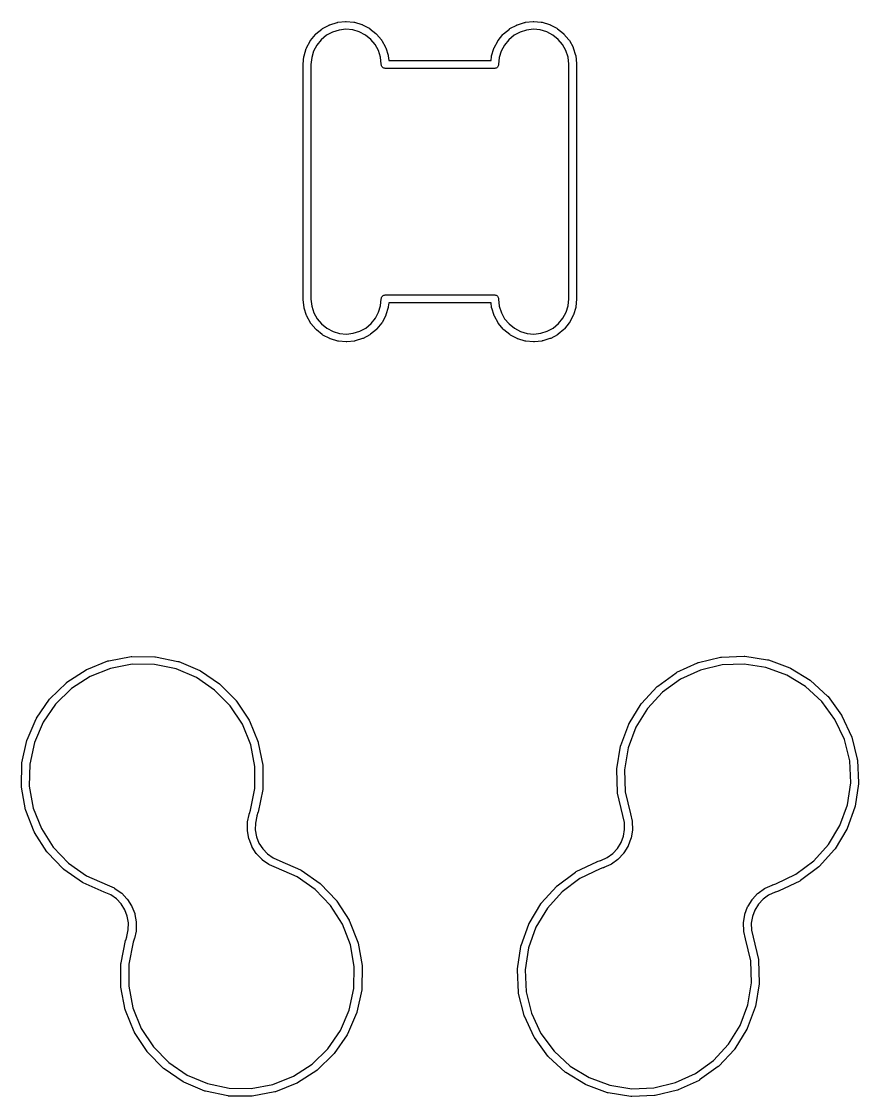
# Model space of a CAD drawing. Extents: x 95 to 260, y -129 to -48.
# Drawn here: x 178 to 188.71, y -85.21 to -71.45 of the extents above; entities that cross this region are included whole.
import ezdxf

# ---------------------------------------------------------------- set-up
doc = ezdxf.new("R2010")
doc.units = 0
doc.layers.add('BLACK', color=7, linetype='CONTINUOUS')

msp = doc.modelspace()

# ---------------------------------------------------------------- linework, layer by layer
at = {"layer": 'BLACK', "linetype": 'CONTINUOUS'}
for p, q in [((181.853, -71.5427), (181.939, -71.4963)), ((181.939, -71.496), (181.943, -71.4943)), ((181.939, -71.4963), (181.939, -71.496)), ((181.939, -71.4963), (181.939, -71.4963)), ((181.939, -71.4963), (181.939, -71.4963)), ((181.943, -71.4943), (181.948, -71.4926)), ((181.948, -71.4926), (182.041, -71.4637)), ((182.041, -71.4637), (182.042, -71.4635)), ((182.041, -71.4637), (182.041, -71.4637)), ((182.042, -71.4635), (182.046, -71.4626)), ((182.046, -71.4626), (182.05, -71.4617)), ((182.05, -71.4617), (182.148, -71.4515)), ((182.148, -71.4515), (182.148, -71.4515)), ((182.148, -71.4515), (182.148, -71.4515)), ((182.148, -71.4515), (182.153, -71.4515)), ((182.153, -71.4515), (182.157, -71.4515)), ((182.157, -71.4515), (182.254, -71.4603)), ((182.254, -71.4603), (182.254, -71.4603)), ((182.254, -71.4603), (182.254, -71.4603)), ((182.254, -71.4603), (182.255, -71.4604)), ((182.255, -71.4604), (182.26, -71.4613)), ((182.26, -71.4613), (182.264, -71.4621)), ((182.264, -71.4621), (182.358, -71.4897)), ((182.358, -71.4897), (182.358, -71.4899)), ((182.358, -71.4899), (182.362, -71.4916)), ((182.362, -71.4916), (182.367, -71.4933)), ((182.367, -71.4933), (182.453, -71.5386)), ((184.253, -71.5427), (184.339, -71.4963)), ((184.339, -71.496), (184.343, -71.4943)), ((184.339, -71.4963), (184.339, -71.496)), ((184.339, -71.4963), (184.339, -71.4963)), ((184.339, -71.4963), (184.339, -71.4963)), ((184.343, -71.4943), (184.348, -71.4926)), ((184.348, -71.4926), (184.441, -71.4637)), ((184.441, -71.4637), (184.442, -71.4635)), ((184.441, -71.4637), (184.441, -71.4637)), ((184.442, -71.4635), (184.446, -71.4626)), ((184.446, -71.4626), (184.45, -71.4617)), ((184.45, -71.4617), (184.548, -71.4515)), ((184.548, -71.4515), (184.548, -71.4515)), ((184.548, -71.4515), (184.548, -71.4515)), ((184.548, -71.4515), (184.553, -71.4515)), ((184.553, -71.4515), (184.557, -71.4515)), ((184.557, -71.4515), (184.654, -71.4603)), ((184.654, -71.4603), (184.654, -71.4603)), ((184.654, -71.4603), (184.654, -71.4603)), ((184.654, -71.4603), (184.655, -71.4604)), ((184.655, -71.4604), (184.66, -71.4613)), ((184.66, -71.4613), (184.664, -71.4621)), ((184.664, -71.4621), (184.758, -71.4897)), ((184.758, -71.4897), (184.758, -71.4899)), ((184.758, -71.4899), (184.762, -71.4916)), ((184.762, -71.4916), (184.767, -71.4933)), ((184.767, -71.4933), (184.853, -71.5386)), ((181.701, -71.693), (181.763, -71.6173)), ((181.763, -71.6168), (181.766, -71.6137)), ((181.763, -71.6173), (181.763, -71.6168)), ((181.766, -71.6137), (181.77, -71.6104)), ((181.77, -71.6104), (181.845, -71.5482)), ((181.905, -71.6284), (181.837, -71.6843)), ((181.845, -71.5478), (181.849, -71.5453)), ((181.845, -71.5482), (181.845, -71.5478)), ((181.845, -71.5482), (181.845, -71.5482)), ((181.845, -71.5482), (181.845, -71.5482)), ((181.849, -71.5453), (181.853, -71.5427)), ((181.982, -71.5866), (181.905, -71.6284)), ((182.066, -71.5607), (181.982, -71.5866)), ((182.153, -71.5515), (182.066, -71.5607)), ((182.241, -71.5595), (182.153, -71.5515)), ((182.325, -71.5842), (182.241, -71.5595)), ((182.403, -71.6249), (182.325, -71.5842)), ((182.471, -71.6799), (182.403, -71.6249)), ((182.453, -71.5386), (182.453, -71.5386)), ((182.453, -71.5386), (182.453, -71.5386)), ((182.453, -71.5386), (182.454, -71.5389)), ((182.454, -71.5389), (182.458, -71.5414)), ((182.458, -71.5414), (182.461, -71.5439)), ((182.461, -71.5439), (182.537, -71.605)), ((182.537, -71.605), (182.538, -71.6055)), ((182.538, -71.6055), (182.541, -71.6087)), ((182.541, -71.6087), (182.544, -71.6119)), ((182.544, -71.6119), (182.607, -71.6866)), ((184.101, -71.693), (184.163, -71.6173)), ((184.163, -71.6168), (184.166, -71.6137)), ((184.163, -71.6173), (184.163, -71.6168)), ((184.166, -71.6137), (184.17, -71.6104)), ((184.17, -71.6104), (184.245, -71.5482)), ((184.305, -71.6284), (184.237, -71.6843)), ((184.245, -71.5478), (184.249, -71.5453)), ((184.245, -71.5482), (184.245, -71.5478)), ((184.245, -71.5482), (184.245, -71.5482)), ((184.245, -71.5482), (184.245, -71.5482)), ((184.249, -71.5453), (184.253, -71.5427)), ((184.382, -71.5866), (184.305, -71.6284)), ((184.466, -71.5607), (184.382, -71.5866)), ((184.553, -71.5515), (184.466, -71.5607)), ((184.641, -71.5595), (184.553, -71.5515)), ((184.725, -71.5842), (184.641, -71.5595)), ((184.803, -71.6249), (184.725, -71.5842)), ((184.871, -71.6799), (184.803, -71.6249)), ((184.853, -71.5386), (184.853, -71.5386)), ((184.853, -71.5386), (184.853, -71.5386)), ((184.853, -71.5386), (184.854, -71.5389)), ((184.854, -71.5389), (184.858, -71.5414)), ((184.858, -71.5414), (184.861, -71.5439)), ((184.861, -71.5439), (184.937, -71.605)), ((184.937, -71.605), (184.938, -71.6055)), ((184.938, -71.6055), (184.941, -71.6087)), ((184.941, -71.6087), (184.944, -71.6119)), ((184.944, -71.6119), (185.007, -71.6866)), ((181.618, -71.8897), (181.646, -71.7963)), ((181.646, -71.7956), (181.648, -71.7915)), ((181.646, -71.7963), (181.646, -71.7956)), ((181.648, -71.7915), (181.65, -71.7872)), ((181.65, -71.7872), (181.696, -71.7011)), ((181.696, -71.7005), (181.698, -71.6968)), ((181.696, -71.7011), (181.696, -71.7005)), ((181.696, -71.7011), (181.696, -71.7011)), ((181.696, -71.7011), (181.696, -71.7011)), ((181.698, -71.6968), (181.701, -71.693)), ((181.782, -71.7524), (181.74, -71.8299)), ((181.837, -71.6843), (181.782, -71.7524)), ((182.527, -71.7471), (182.471, -71.6799)), ((182.57, -71.8241), (182.527, -71.7471)), ((182.607, -71.6866), (182.608, -71.6872)), ((182.608, -71.6872), (182.61, -71.6909)), ((182.61, -71.6909), (182.613, -71.6947)), ((182.613, -71.6947), (182.66, -71.7802)), ((182.66, -71.7802), (182.66, -71.7802)), ((182.66, -71.7802), (182.66, -71.7802)), ((182.66, -71.7802), (182.66, -71.7808)), ((182.66, -71.7808), (182.662, -71.785)), ((182.662, -71.785), (182.663, -71.7892)), ((182.663, -71.7892), (182.693, -71.8822)), ((184.018, -71.8897), (184.046, -71.7963)), ((184.046, -71.7956), (184.048, -71.7915)), ((184.046, -71.7963), (184.046, -71.7956)), ((184.048, -71.7915), (184.05, -71.7872)), ((184.05, -71.7872), (184.096, -71.7011)), ((184.096, -71.7005), (184.098, -71.6968)), ((184.096, -71.7011), (184.096, -71.7005)), ((184.096, -71.7011), (184.096, -71.7011)), ((184.096, -71.7011), (184.096, -71.7011)), ((184.098, -71.6968), (184.101, -71.693)), ((184.182, -71.7524), (184.14, -71.8299)), ((184.237, -71.6843), (184.182, -71.7524)), ((184.927, -71.7471), (184.871, -71.6799)), ((184.97, -71.8241), (184.927, -71.7471)), ((185.007, -71.6866), (185.008, -71.6872)), ((185.008, -71.6872), (185.01, -71.6909)), ((185.01, -71.6909), (185.013, -71.6947)), ((185.013, -71.6947), (185.06, -71.7802)), ((185.06, -71.7802), (185.06, -71.7802)), ((185.06, -71.7802), (185.06, -71.7802)), ((185.06, -71.7802), (185.06, -71.7808)), ((185.06, -71.7808), (185.062, -71.785)), ((185.062, -71.785), (185.063, -71.7892)), ((185.063, -71.7892), (185.093, -71.8822)), ((181.606, -71.9964), (181.616, -71.8993)), ((181.616, -71.8986), (181.617, -71.8942)), ((181.616, -71.8992), (181.616, -71.8986)), ((181.616, -71.8993), (181.616, -71.8992)), ((181.616, -71.8993), (181.616, -71.8993)), ((181.617, -71.8942), (181.618, -71.8897)), ((181.715, -71.9139), (181.706, -72.0037)), ((181.74, -71.8299), (181.715, -71.9139)), ((182.596, -71.9077), (182.57, -71.8241)), ((182.606, -71.9972), (182.596, -71.9077)), ((182.693, -71.8822), (182.693, -71.8828)), ((182.693, -71.8828), (182.694, -71.8873)), ((182.694, -71.8873), (182.695, -71.8917)), ((182.695, -71.8917), (182.702, -71.9513)), ((184.011, -71.9513), (184.016, -71.8993)), ((184.016, -71.8986), (184.017, -71.8942)), ((184.016, -71.8992), (184.016, -71.8986)), ((184.016, -71.8993), (184.016, -71.8992)), ((184.016, -71.8993), (184.016, -71.8993)), ((184.017, -71.8942), (184.018, -71.8897)), ((184.115, -71.9139), (184.106, -72.0012)), ((184.14, -71.8299), (184.115, -71.9139)), ((184.996, -71.9077), (184.97, -71.8241)), ((185.006, -71.9972), (184.996, -71.9077)), ((185.093, -71.8822), (185.093, -71.8828)), ((185.093, -71.8828), (185.094, -71.8873)), ((185.094, -71.8873), (185.095, -71.8917)), ((185.095, -71.8917), (185.106, -71.9887)), ((181.606, -71.9988), (181.606, -71.9964)), ((181.606, -75.0037), (181.606, -71.9988)), ((181.706, -72.0037), (181.706, -75.001)), ((182.606, -71.999), (182.606, -71.9972)), ((182.606, -72.0012), (182.606, -71.999)), ((182.607, -72.0111), (182.606, -72.0012)), ((182.61, -72.0205), (182.607, -72.0111)), ((182.614, -72.0292), (182.61, -72.0205)), ((182.621, -72.0368), (182.614, -72.0292)), ((182.628, -72.043), (182.621, -72.0368)), ((182.637, -72.0477), (182.628, -72.043)), ((182.646, -72.0505), (182.637, -72.0477)), ((182.654, -72.0512), (182.646, -72.0505)), ((184.059, -72.0512), (182.654, -72.0512)), ((182.702, -71.9513), (184.011, -71.9513)), ((184.066, -72.0505), (184.059, -72.0512)), ((184.075, -72.0477), (184.066, -72.0505)), ((184.084, -72.043), (184.075, -72.0477)), ((184.092, -72.0368), (184.084, -72.043)), ((184.098, -72.0292), (184.092, -72.0368)), ((184.103, -72.0205), (184.098, -72.0292)), ((184.106, -72.0111), (184.103, -72.0205)), ((184.106, -72.0012), (184.106, -72.0012)), ((184.106, -72.0012), (184.106, -72.0111)), ((185.006, -72.0016), (185.006, -71.9972)), ((185.006, -74.9988), (185.006, -72.0016)), ((185.106, -71.9887), (185.106, -71.9894)), ((185.106, -71.9894), (185.106, -71.9917)), ((185.106, -71.9917), (185.106, -71.9939)), ((185.106, -71.9939), (185.106, -71.9986)), ((185.106, -71.9986), (185.106, -71.9988)), ((185.106, -71.9988), (185.106, -75.0037)), ((182.61, -74.982), (182.614, -74.9733)), ((182.614, -74.9733), (182.621, -74.9657)), ((182.621, -74.9657), (182.628, -74.9595)), ((182.628, -74.9595), (182.637, -74.9548)), ((182.637, -74.9548), (182.646, -74.952)), ((182.646, -74.952), (182.654, -74.9513)), ((182.654, -74.9513), (184.059, -74.9513)), ((184.059, -74.9513), (184.066, -74.952)), ((184.066, -74.952), (184.075, -74.9548)), ((184.075, -74.9548), (184.084, -74.9595)), ((184.084, -74.9595), (184.092, -74.9657)), ((184.092, -74.9657), (184.098, -74.9733)), ((184.098, -74.9733), (184.103, -74.982)), ((181.606, -75.0039), (181.606, -75.0037)), ((181.606, -75.0086), (181.606, -75.0039)), ((181.607, -75.0108), (181.606, -75.0086)), ((181.607, -75.0131), (181.607, -75.0108)), ((181.607, -75.0138), (181.607, -75.0131)), ((181.617, -75.1108), (181.607, -75.0138)), ((181.618, -75.1152), (181.617, -75.1108)), ((181.706, -75.001), (181.706, -75.0053)), ((181.706, -75.0053), (181.716, -75.0948)), ((181.716, -75.0948), (181.743, -75.1784)), ((182.572, -75.1726), (182.597, -75.0886)), ((182.597, -75.0886), (182.606, -75.0013)), ((182.606, -75.0012), (182.607, -74.9914)), ((182.606, -75.0013), (182.606, -75.0012)), ((182.607, -74.9914), (182.61, -74.982)), ((182.695, -75.1128), (182.666, -75.2062)), ((182.696, -75.1039), (182.695, -75.1083)), ((182.695, -75.1083), (182.695, -75.1128)), ((182.702, -75.0512), (182.696, -75.1032)), ((182.696, -75.1032), (182.696, -75.1032)), ((182.696, -75.1032), (182.696, -75.1033)), ((182.696, -75.1033), (182.696, -75.1039)), ((184.011, -75.0512), (182.702, -75.0512)), ((184.017, -75.1108), (184.011, -75.0512)), ((184.018, -75.1152), (184.017, -75.1108)), ((184.103, -74.982), (184.106, -74.9914)), ((184.106, -74.9914), (184.106, -75.0012)), ((184.106, -75.0012), (184.106, -75.0035)), ((184.106, -75.0035), (184.106, -75.0053)), ((184.106, -75.0053), (184.116, -75.0948)), ((184.116, -75.0948), (184.143, -75.1784)), ((184.972, -75.1726), (184.997, -75.0886)), ((184.997, -75.0886), (185.006, -74.9988)), ((185.095, -75.1128), (185.066, -75.2062)), ((185.096, -75.1039), (185.095, -75.1083)), ((185.095, -75.1083), (185.095, -75.1128)), ((185.106, -75.0061), (185.096, -75.1032)), ((185.096, -75.1032), (185.096, -75.1032)), ((185.096, -75.1032), (185.096, -75.1033)), ((185.096, -75.1033), (185.096, -75.1039)), ((185.106, -75.0037), (185.106, -75.0061)), ((185.106, -75.0061), (185.106, -75.0061)), ((181.619, -75.1197), (181.618, -75.1152)), ((181.62, -75.1203), (181.619, -75.1197)), ((181.649, -75.2133), (181.62, -75.1203)), ((181.651, -75.2175), (181.649, -75.2133)), ((181.653, -75.2217), (181.651, -75.2175)), ((181.653, -75.2223), (181.653, -75.2217)), ((181.7, -75.3078), (181.653, -75.2223)), ((181.743, -75.1784), (181.785, -75.2553)), ((182.475, -75.3182), (182.531, -75.2501)), ((182.531, -75.2501), (182.572, -75.1726)), ((182.663, -75.2153), (182.617, -75.3014)), ((182.664, -75.2111), (182.663, -75.2153)), ((182.666, -75.2069), (182.664, -75.2111)), ((182.666, -75.2062), (182.666, -75.2069)), ((184.019, -75.1197), (184.018, -75.1152)), ((184.02, -75.1203), (184.019, -75.1197)), ((184.049, -75.2133), (184.02, -75.1203)), ((184.051, -75.2175), (184.049, -75.2133)), ((184.053, -75.2217), (184.051, -75.2175)), ((184.053, -75.2223), (184.053, -75.2217)), ((184.1, -75.3078), (184.053, -75.2223)), ((184.143, -75.1784), (184.185, -75.2553)), ((184.875, -75.3182), (184.931, -75.2501)), ((184.931, -75.2501), (184.972, -75.1726)), ((185.063, -75.2153), (185.017, -75.3014)), ((185.064, -75.2111), (185.063, -75.2153)), ((185.066, -75.2069), (185.064, -75.2111)), ((185.066, -75.2062), (185.066, -75.2069)), ((181.702, -75.3116), (181.7, -75.3078)), ((181.705, -75.3153), (181.702, -75.3116)), ((181.705, -75.3159), (181.705, -75.3153)), ((181.768, -75.3906), (181.705, -75.3159)), ((181.785, -75.2553), (181.842, -75.3226)), ((181.842, -75.3226), (181.91, -75.3776)), ((181.91, -75.3776), (181.988, -75.4183)), ((182.331, -75.4159), (182.408, -75.3741)), ((182.408, -75.3741), (182.475, -75.3182)), ((182.546, -75.3888), (182.543, -75.3921)), ((182.549, -75.3857), (182.546, -75.3888)), ((182.55, -75.3852), (182.549, -75.3857)), ((182.611, -75.3095), (182.55, -75.3852)), ((182.55, -75.3852), (182.55, -75.3852)), ((182.55, -75.3852), (182.55, -75.3852)), ((182.614, -75.3057), (182.611, -75.3095)), ((182.617, -75.302), (182.614, -75.3057)), ((182.617, -75.3014), (182.617, -75.302)), ((184.102, -75.3116), (184.1, -75.3078)), ((184.105, -75.3153), (184.102, -75.3116)), ((184.105, -75.3159), (184.105, -75.3153)), ((184.168, -75.3906), (184.105, -75.3159)), ((184.185, -75.2553), (184.242, -75.3226)), ((184.242, -75.3226), (184.31, -75.3776)), ((184.31, -75.3776), (184.388, -75.4183)), ((184.731, -75.4159), (184.808, -75.3741)), ((184.808, -75.3741), (184.875, -75.3182)), ((184.946, -75.3888), (184.943, -75.3921)), ((184.949, -75.3857), (184.946, -75.3888)), ((184.95, -75.3852), (184.949, -75.3857)), ((185.011, -75.3095), (184.95, -75.3852)), ((184.95, -75.3852), (184.95, -75.3852)), ((184.95, -75.3852), (184.95, -75.3852)), ((185.014, -75.3057), (185.011, -75.3095)), ((185.017, -75.302), (185.014, -75.3057)), ((185.017, -75.3014), (185.017, -75.302)), ((181.771, -75.3938), (181.768, -75.3906)), ((181.775, -75.397), (181.771, -75.3938)), ((181.775, -75.3975), (181.775, -75.397)), ((181.851, -75.4586), (181.775, -75.3975)), ((181.855, -75.4611), (181.851, -75.4586)), ((181.859, -75.4636), (181.855, -75.4611)), ((181.859, -75.4639), (181.859, -75.4636)), ((181.946, -75.5092), (181.859, -75.4639)), ((181.859, -75.4639), (181.859, -75.4639)), ((181.859, -75.4639), (181.859, -75.4639)), ((181.95, -75.5108), (181.946, -75.5092)), ((181.954, -75.5126), (181.95, -75.5108)), ((181.955, -75.5128), (181.954, -75.5126)), ((182.048, -75.5404), (181.955, -75.5128)), ((181.988, -75.4183), (182.072, -75.443)), ((182.072, -75.443), (182.159, -75.451)), ((182.159, -75.451), (182.247, -75.4418)), ((182.247, -75.4418), (182.331, -75.4159)), ((182.365, -75.5099), (182.272, -75.5388)), ((182.369, -75.5082), (182.365, -75.5099)), ((182.373, -75.5065), (182.369, -75.5082)), ((182.374, -75.5062), (182.373, -75.5065)), ((182.46, -75.4598), (182.374, -75.5062)), ((182.374, -75.5062), (182.374, -75.5062)), ((182.374, -75.5062), (182.374, -75.5062)), ((182.463, -75.4572), (182.46, -75.4598)), ((182.467, -75.4547), (182.463, -75.4572)), ((182.468, -75.4543), (182.467, -75.4547)), ((182.543, -75.3921), (182.468, -75.4543)), ((184.171, -75.3938), (184.168, -75.3906)), ((184.175, -75.397), (184.171, -75.3938)), ((184.175, -75.3975), (184.175, -75.397)), ((184.251, -75.4586), (184.175, -75.3975)), ((184.255, -75.4611), (184.251, -75.4586)), ((184.259, -75.4636), (184.255, -75.4611)), ((184.259, -75.4639), (184.259, -75.4636)), ((184.346, -75.5092), (184.259, -75.4639)), ((184.259, -75.4639), (184.259, -75.4639)), ((184.259, -75.4639), (184.259, -75.4639)), ((184.35, -75.5108), (184.346, -75.5092)), ((184.354, -75.5126), (184.35, -75.5108)), ((184.355, -75.5128), (184.354, -75.5126)), ((184.448, -75.5404), (184.355, -75.5128)), ((184.388, -75.4183), (184.472, -75.443)), ((184.472, -75.443), (184.559, -75.451)), ((184.559, -75.451), (184.647, -75.4418)), ((184.647, -75.4418), (184.731, -75.4159)), ((184.765, -75.5099), (184.672, -75.5388)), ((184.769, -75.5082), (184.765, -75.5099)), ((184.773, -75.5065), (184.769, -75.5082)), ((184.774, -75.5062), (184.773, -75.5065)), ((184.86, -75.4598), (184.774, -75.5062)), ((184.774, -75.5062), (184.774, -75.5062)), ((184.774, -75.5062), (184.774, -75.5062)), ((184.863, -75.4572), (184.86, -75.4598)), ((184.867, -75.4547), (184.863, -75.4572)), ((184.868, -75.4543), (184.867, -75.4547)), ((184.943, -75.3921), (184.868, -75.4543)), ((182.053, -75.5412), (182.048, -75.5404)), ((182.057, -75.5421), (182.053, -75.5412)), ((182.058, -75.5422), (182.057, -75.5421)), ((182.155, -75.551), (182.058, -75.5422)), ((182.058, -75.5422), (182.058, -75.5422)), ((182.16, -75.551), (182.155, -75.551)), ((182.164, -75.551), (182.16, -75.551)), ((182.165, -75.551), (182.164, -75.551)), ((182.262, -75.5408), (182.165, -75.551)), ((182.165, -75.551), (182.165, -75.551)), ((182.266, -75.5399), (182.262, -75.5408)), ((182.271, -75.539), (182.266, -75.5399)), ((182.272, -75.5388), (182.271, -75.539)), ((182.272, -75.5388), (182.272, -75.5388)), ((184.453, -75.5412), (184.448, -75.5404)), ((184.457, -75.5421), (184.453, -75.5412)), ((184.458, -75.5422), (184.457, -75.5421)), ((184.555, -75.551), (184.458, -75.5422)), ((184.458, -75.5422), (184.458, -75.5422)), ((184.56, -75.551), (184.555, -75.551)), ((184.564, -75.551), (184.56, -75.551)), ((184.565, -75.551), (184.564, -75.551)), ((184.662, -75.5408), (184.565, -75.551)), ((184.565, -75.551), (184.565, -75.551)), ((184.666, -75.5399), (184.662, -75.5408)), ((184.671, -75.539), (184.666, -75.5399)), ((184.672, -75.5388), (184.671, -75.539)), ((184.672, -75.5388), (184.672, -75.5388)), ((178.837, -79.7436), (179.108, -79.6348)), ((179.108, -79.6348), (179.109, -79.6345)), ((179.108, -79.6348), (179.108, -79.6348)), ((179.108, -79.6348), (179.108, -79.6348)), ((179.109, -79.6345), (179.113, -79.6333)), ((179.113, -79.6333), (179.118, -79.632)), ((179.118, -79.632), (179.405, -79.578)), ((179.405, -79.578), (179.406, -79.5779)), ((179.406, -79.5779), (179.411, -79.5776)), ((179.411, -79.5776), (179.415, -79.5772)), ((179.415, -79.5772), (179.708, -79.58)), ((179.708, -79.58), (179.709, -79.5801)), ((179.709, -79.5801), (179.713, -79.5806)), ((179.713, -79.5806), (179.718, -79.5811)), ((179.718, -79.5811), (180.004, -79.6408)), ((180.004, -79.6408), (180.005, -79.6409)), ((180.005, -79.6409), (180.009, -79.6423)), ((180.009, -79.6423), (180.013, -79.6437)), ((180.013, -79.6437), (180.283, -79.7579)), ((186.665, -79.655), (186.949, -79.5869)), ((186.949, -79.5869), (186.95, -79.5867)), ((186.95, -79.5867), (186.954, -79.5861)), ((186.954, -79.5861), (186.959, -79.5855)), ((186.959, -79.5855), (187.252, -79.5739)), ((187.252, -79.5739), (187.257, -79.5743)), ((187.252, -79.5739), (187.252, -79.5739)), ((187.252, -79.5739), (187.252, -79.5739)), ((187.257, -79.5743), (187.261, -79.5745)), ((187.261, -79.5745), (187.55, -79.62)), ((187.55, -79.62), (187.55, -79.62)), ((187.55, -79.62), (187.55, -79.62)), ((187.55, -79.62), (187.551, -79.6201)), ((187.551, -79.6201), (187.556, -79.6213)), ((187.556, -79.6213), (187.56, -79.6224)), ((187.56, -79.6224), (187.835, -79.7232)), ((178.583, -79.9077), (178.828, -79.7481)), ((178.828, -79.7481), (178.829, -79.7478)), ((178.828, -79.7481), (178.828, -79.7481)), ((178.828, -79.7481), (178.828, -79.7481)), ((178.829, -79.7478), (178.833, -79.7457)), ((178.833, -79.7457), (178.837, -79.7436)), ((179.141, -79.7294), (178.878, -79.8346)), ((179.419, -79.6772), (179.141, -79.7294)), ((179.702, -79.68), (179.419, -79.6772)), ((179.979, -79.7377), (179.702, -79.68)), ((180.239, -79.8481), (179.979, -79.7377)), ((180.283, -79.7579), (180.284, -79.7582)), ((180.284, -79.7582), (180.288, -79.7604)), ((180.288, -79.7604), (180.291, -79.7626)), ((180.291, -79.7626), (180.534, -79.9269)), ((186.144, -79.9568), (186.381, -79.7853)), ((186.381, -79.7853), (186.382, -79.7849)), ((186.382, -79.7849), (186.386, -79.7826)), ((186.386, -79.7826), (186.389, -79.7804)), ((186.389, -79.7804), (186.655, -79.6582)), ((186.693, -79.7511), (186.436, -79.8692)), ((186.655, -79.6582), (186.656, -79.6579)), ((186.655, -79.6582), (186.655, -79.6582)), ((186.655, -79.6582), (186.655, -79.6582)), ((186.656, -79.6579), (186.66, -79.6565)), ((186.66, -79.6565), (186.665, -79.655)), ((186.968, -79.6852), (186.693, -79.7511)), ((187.251, -79.6741), (186.968, -79.6852)), ((187.53, -79.718), (187.251, -79.6741)), ((187.796, -79.8154), (187.53, -79.718)), ((187.835, -79.7232), (187.835, -79.7234)), ((187.835, -79.7234), (187.839, -79.7255)), ((187.839, -79.7255), (187.844, -79.7274)), ((187.844, -79.7274), (188.094, -79.8797)), ((178.365, -80.118), (178.575, -79.9138)), ((178.575, -79.9133), (178.579, -79.9106)), ((178.575, -79.9138), (178.575, -79.9133)), ((178.579, -79.9106), (178.583, -79.9077)), ((178.878, -79.8346), (178.641, -79.9889)), ((180.473, -80.0069), (180.239, -79.8481)), ((180.534, -79.9269), (180.534, -79.9269)), ((180.534, -79.9269), (180.534, -79.927)), ((180.534, -79.927), (180.534, -79.9273)), ((180.534, -79.9273), (180.538, -79.9302)), ((186.436, -79.8692), (186.206, -80.0349)), ((188.037, -79.9625), (187.796, -79.8154)), ((188.094, -79.8797), (188.094, -79.88)), ((188.094, -79.88), (188.098, -79.8828)), ((188.098, -79.8828), (188.101, -79.8855)), ((188.101, -79.8855), (188.317, -80.0834)), ((178.641, -79.9889), (178.438, -80.1863)), ((180.672, -80.2083), (180.473, -80.0069)), ((180.538, -79.9302), (180.541, -79.9332)), ((180.541, -79.9332), (180.747, -80.1415)), ((185.937, -80.1775), (186.136, -79.9632)), ((186.206, -80.0349), (186.014, -80.2421)), ((186.136, -79.9632), (186.137, -79.9627)), ((186.137, -79.9627), (186.14, -79.9598)), ((186.14, -79.9598), (186.144, -79.9568)), ((188.246, -80.1538), (188.037, -79.9625)), ((178.193, -80.3665), (178.359, -80.1255)), ((178.438, -80.1863), (178.278, -80.4192)), ((178.359, -80.1249), (178.362, -80.1215)), ((178.359, -80.1255), (178.359, -80.1249)), ((178.359, -80.1255), (178.359, -80.1255)), ((178.359, -80.1255), (178.359, -80.1255)), ((178.362, -80.1215), (178.365, -80.118)), ((180.747, -80.1415), (180.747, -80.142)), ((180.747, -80.142), (180.75, -80.1456)), ((180.75, -80.1456), (180.753, -80.1491)), ((180.753, -80.1491), (180.914, -80.3934)), ((185.777, -80.4343), (185.931, -80.1853)), ((185.931, -80.1853), (185.932, -80.1847)), ((185.931, -80.1853), (185.931, -80.1853)), ((185.931, -80.1853), (185.931, -80.1853)), ((185.932, -80.1847), (185.934, -80.1812)), ((185.934, -80.1812), (185.937, -80.1775)), ((188.413, -80.3819), (188.246, -80.1538)), ((188.317, -80.0834), (188.318, -80.0839)), ((188.318, -80.0839), (188.321, -80.0873)), ((188.321, -80.0873), (188.324, -80.0907)), ((188.324, -80.0907), (188.497, -80.3267)), ((180.828, -80.4444), (180.672, -80.2083)), ((186.014, -80.2421), (185.865, -80.4827)), ((188.497, -80.3267), (188.497, -80.3273)), ((188.497, -80.3273), (188.499, -80.3312)), ((188.499, -80.3312), (188.502, -80.3351)), ((188.502, -80.3351), (188.626, -80.6003)), ((178.072, -80.6438), (178.188, -80.3751)), ((178.278, -80.4192), (178.166, -80.679)), ((178.188, -80.3744), (178.191, -80.3705)), ((178.188, -80.3751), (178.188, -80.3744)), ((178.191, -80.3705), (178.193, -80.3665)), ((180.935, -80.7062), (180.828, -80.4444)), ((180.914, -80.3934), (180.915, -80.3939)), ((180.915, -80.3939), (180.917, -80.398)), ((180.917, -80.398), (180.919, -80.402)), ((180.919, -80.402), (181.03, -80.6729)), ((185.67, -80.7171), (185.773, -80.443)), ((185.773, -80.4424), (185.775, -80.4383)), ((185.773, -80.443), (185.773, -80.4424)), ((185.775, -80.4383), (185.777, -80.4343)), ((188.533, -80.6382), (188.413, -80.3819)), ((185.865, -80.4827), (185.766, -80.7476)), ((188.626, -80.6003), (188.626, -80.6009)), ((188.626, -80.6009), (188.627, -80.6052)), ((188.627, -80.6052), (188.629, -80.6095)), ((188.629, -80.6095), (188.699, -80.8937)), ((178.007, -80.9392), (178.069, -80.6531)), ((178.069, -80.6524), (178.071, -80.6482)), ((178.069, -80.6531), (178.069, -80.6524)), ((178.069, -80.6531), (178.069, -80.6531)), ((178.069, -80.6531), (178.069, -80.6531)), ((178.071, -80.6482), (178.072, -80.6438)), ((178.166, -80.679), (178.106, -80.9555)), ((180.989, -80.9839), (180.935, -80.7062)), ((181.03, -80.6729), (181.03, -80.6736)), ((181.03, -80.6736), (181.031, -80.6779)), ((181.031, -80.6779), (181.032, -80.6823)), ((181.032, -80.6823), (181.088, -80.9696)), ((185.62, -81.0154), (185.668, -80.7266)), ((185.668, -80.7259), (185.669, -80.7215)), ((185.668, -80.7266), (185.668, -80.7259)), ((185.669, -80.7215), (185.67, -80.7171)), ((185.766, -80.7476), (185.72, -81.0268)), ((188.601, -80.9129), (188.533, -80.6382)), ((178.001, -81.2416), (178.006, -80.9489)), ((178.006, -80.9482), (178.007, -80.9438)), ((178.006, -80.9489), (178.006, -80.9482)), ((178.007, -80.9438), (178.007, -80.9392)), ((178.106, -80.9555), (178.101, -81.2384)), ((180.989, -81.2669), (180.989, -80.9839)), ((181.088, -80.9696), (181.088, -80.9696)), ((181.088, -80.9696), (181.088, -80.9696)), ((181.088, -80.9696), (181.089, -80.9703)), ((181.089, -80.9703), (181.089, -80.9747)), ((181.089, -80.9747), (181.089, -80.9793)), ((181.089, -80.9793), (181.089, -81.272)), ((185.62, -81.02), (185.62, -81.0154)), ((185.62, -81.0245), (185.62, -81.02)), ((185.62, -81.0252), (185.62, -81.0245)), ((185.629, -81.3177), (185.62, -81.0252)), ((185.72, -81.0268), (185.729, -81.3096)), ((188.614, -81.1955), (188.601, -80.9129)), ((188.699, -80.8937), (188.699, -80.8944)), ((188.699, -80.8944), (188.7, -80.8988)), ((188.7, -80.8988), (188.701, -80.9033)), ((188.701, -80.9033), (188.714, -81.1957)), ((178.002, -81.2462), (178.001, -81.2416)), ((178.002, -81.2507), (178.002, -81.2462)), ((178.002, -81.2513), (178.002, -81.2507)), ((178.002, -81.2514), (178.002, -81.2513)), ((178.054, -81.5394), (178.002, -81.2514)), ((178.002, -81.2514), (178.002, -81.2514)), ((178.101, -81.2384), (178.152, -81.5168)), ((180.932, -81.5463), (180.989, -81.2669)), ((181.088, -81.2818), (181.03, -81.5687)), ((181.089, -81.2727), (181.088, -81.2772)), ((181.088, -81.2772), (181.088, -81.2818)), ((181.089, -81.272), (181.089, -81.2727)), ((188.572, -81.4753), (188.614, -81.1955)), ((188.714, -81.2055), (188.67, -81.495)), ((188.714, -81.1957), (188.714, -81.1964)), ((188.714, -81.1964), (188.714, -81.2009)), ((188.714, -81.2009), (188.714, -81.2055)), ((185.63, -81.3223), (185.629, -81.3177)), ((185.63, -81.3267), (185.63, -81.3223)), ((185.63, -81.3274), (185.63, -81.3267)), ((185.697, -81.6126), (185.63, -81.3274)), ((185.729, -81.3096), (185.794, -81.5899)), ((178.055, -81.5438), (178.054, -81.5394)), ((178.056, -81.5482), (178.055, -81.5438)), ((178.057, -81.5488), (178.056, -81.5482)), ((178.164, -81.8213), (178.057, -81.5488)), ((178.152, -81.5168), (178.255, -81.7802)), ((180.92, -81.5856), (180.932, -81.5463)), ((181.028, -81.5742), (181.015, -81.6165)), ((181.029, -81.5718), (181.028, -81.5742)), ((181.03, -81.5694), (181.029, -81.5718)), ((181.03, -81.5687), (181.03, -81.5694)), ((188.476, -81.7416), (188.572, -81.4753)), ((188.668, -81.5044), (188.569, -81.78)), ((188.669, -81.5), (188.668, -81.5044)), ((188.67, -81.4957), (188.669, -81.5)), ((188.67, -81.495), (188.67, -81.4957)), ((180.893, -81.801), (180.894, -81.7033)), ((180.894, -81.7026), (180.895, -81.6982)), ((180.894, -81.7033), (180.894, -81.7026)), ((180.895, -81.6936), (180.916, -81.5982)), ((180.895, -81.6982), (180.895, -81.6936)), ((180.916, -81.5975), (180.917, -81.5953)), ((180.916, -81.5982), (180.916, -81.5975)), ((180.917, -81.5931), (180.92, -81.5856)), ((180.917, -81.5953), (180.917, -81.5931)), ((180.994, -81.7099), (180.993, -81.7977)), ((181.013, -81.6218), (180.994, -81.7099)), ((181.015, -81.6169), (181.013, -81.6218)), ((181.015, -81.6165), (181.015, -81.6169)), ((181.015, -81.6169), (181.015, -81.6169)), ((185.717, -81.7029), (185.697, -81.6126)), ((185.697, -81.6126), (185.697, -81.6126)), ((185.72, -81.7907), (185.717, -81.7029)), ((185.794, -81.5899), (185.794, -81.59)), ((185.794, -81.59), (185.816, -81.6851)), ((185.816, -81.6851), (185.816, -81.6858)), ((185.816, -81.6858), (185.817, -81.6902)), ((185.817, -81.6902), (185.817, -81.6947)), ((185.817, -81.6947), (185.82, -81.7923)), ((178.166, -81.8253), (178.164, -81.8213)), ((178.168, -81.8294), (178.166, -81.8253)), ((178.168, -81.83), (178.168, -81.8294)), ((178.326, -82.0765), (178.168, -81.83)), ((178.255, -81.7802), (178.408, -82.0184)), ((180.893, -81.8055), (180.893, -81.801)), ((180.893, -81.81), (180.893, -81.8055)), ((180.893, -81.8107), (180.893, -81.81)), ((180.911, -81.9068), (180.893, -81.8107)), ((180.893, -81.8107), (180.893, -81.8107)), ((180.893, -81.8107), (180.893, -81.8107)), ((180.993, -81.7977), (181.008, -81.8841)), ((185.706, -81.8773), (185.72, -81.7907)), ((185.82, -81.8021), (185.804, -81.8984)), ((185.82, -81.7923), (185.82, -81.793)), ((185.82, -81.793), (185.82, -81.7975)), ((185.82, -81.7975), (185.82, -81.8021)), ((188.331, -81.9843), (188.476, -81.7416)), ((188.565, -81.7888), (188.414, -82.0399)), ((188.567, -81.7847), (188.565, -81.7888)), ((188.569, -81.7806), (188.567, -81.7847)), ((188.569, -81.78), (188.569, -81.7806)), ((180.912, -81.9111), (180.911, -81.9068)), ((180.913, -81.9155), (180.912, -81.9111)), ((180.913, -81.9161), (180.913, -81.9155)), ((180.949, -82.007), (180.913, -81.9161)), ((181.008, -81.8841), (181.04, -81.9659)), ((181.04, -81.9659), (181.088, -82.0399)), ((185.629, -82.0343), (185.675, -81.9596)), ((185.675, -81.9596), (185.706, -81.8773)), ((185.801, -81.9078), (185.767, -81.9993)), ((185.803, -81.9034), (185.801, -81.9078)), ((185.804, -81.8991), (185.803, -81.9034)), ((185.804, -81.8984), (185.804, -81.8984)), ((185.804, -81.8984), (185.804, -81.8984)), ((185.804, -81.8984), (185.804, -81.8991)), ((188.141, -82.1941), (188.331, -81.9843)), ((178.329, -82.0801), (178.326, -82.0765)), ((178.332, -82.0836), (178.329, -82.0801)), ((178.332, -82.0841), (178.332, -82.0836)), ((178.535, -82.2953), (178.332, -82.0841)), ((178.408, -82.0184), (178.604, -82.2225)), ((180.951, -82.0111), (180.949, -82.007)), ((180.953, -82.0151), (180.951, -82.0111)), ((180.954, -82.0157), (180.953, -82.0151)), ((181.006, -82.0979), (180.954, -82.0157)), ((180.954, -82.0157), (180.954, -82.0157)), ((180.954, -82.0157), (180.954, -82.0157)), ((181.009, -82.1015), (181.006, -82.0979)), ((181.012, -82.1051), (181.009, -82.1015)), ((181.012, -82.1056), (181.012, -82.1051)), ((181.08, -82.176), (181.012, -82.1056)), ((181.088, -82.0399), (181.149, -82.1032)), ((181.149, -82.1032), (181.221, -82.1535)), ((185.498, -82.15), (185.569, -82.0986)), ((185.569, -82.0986), (185.629, -82.0343)), ((185.706, -82.0988), (185.639, -82.1703)), ((185.708, -82.0952), (185.706, -82.0988)), ((185.711, -82.0916), (185.708, -82.0952)), ((185.763, -82.008), (185.711, -82.0911)), ((185.711, -82.0911), (185.711, -82.0916)), ((185.765, -82.0039), (185.763, -82.008)), ((185.767, -81.9999), (185.765, -82.0039)), ((185.767, -81.9993), (185.767, -81.9999)), ((188.408, -82.0477), (188.212, -82.2648)), ((188.411, -82.0441), (188.408, -82.0477)), ((188.414, -82.0405), (188.411, -82.0441)), ((188.414, -82.0399), (188.414, -82.0405)), ((178.604, -82.2225), (178.835, -82.3846)), ((181.083, -82.179), (181.08, -82.176)), ((181.087, -82.1819), (181.083, -82.179)), ((181.087, -82.1823), (181.087, -82.1819)), ((181.087, -82.1824), (181.087, -82.1823)), ((181.087, -82.1823), (181.087, -82.1823)), ((181.167, -82.2383), (181.087, -82.1824)), ((181.171, -82.2405), (181.167, -82.2383)), ((181.175, -82.2428), (181.171, -82.2405)), ((181.176, -82.2431), (181.175, -82.2428)), ((181.265, -82.2823), (181.176, -82.2431)), ((181.221, -82.1535), (181.306, -82.1909)), ((181.306, -82.1909), (181.306, -82.191)), ((181.306, -82.191), (181.573, -82.3091)), ((185.101, -82.3312), (185.365, -82.2054)), ((185.365, -82.2054), (185.366, -82.2051)), ((185.366, -82.2051), (185.368, -82.2043)), ((185.368, -82.2043), (185.371, -82.2033)), ((185.371, -82.2033), (185.411, -82.1894)), ((185.411, -82.1892), (185.416, -82.1876)), ((185.411, -82.1893), (185.411, -82.1892)), ((185.411, -82.1894), (185.411, -82.1893)), ((185.416, -82.1876), (185.498, -82.15)), ((185.544, -82.2388), (185.455, -82.2796)), ((185.548, -82.2365), (185.544, -82.2388)), ((185.552, -82.2343), (185.548, -82.2365)), ((185.553, -82.2339), (185.552, -82.2343)), ((185.632, -82.1767), (185.553, -82.2339)), ((185.635, -82.1737), (185.632, -82.1767)), ((185.639, -82.1708), (185.635, -82.1737)), ((185.639, -82.1703), (185.639, -82.1703)), ((185.639, -82.1703), (185.639, -82.1703)), ((185.639, -82.1703), (185.639, -82.1708)), ((187.914, -82.363), (188.141, -82.1941)), ((188.212, -82.2653), (188.208, -82.2683)), ((188.212, -82.2648), (188.212, -82.2648)), ((188.212, -82.2648), (188.212, -82.2648)), ((188.212, -82.2648), (188.212, -82.2653)), ((178.538, -82.2983), (178.535, -82.2953)), ((178.542, -82.3012), (178.538, -82.2983)), ((178.542, -82.3016), (178.542, -82.3012)), ((178.542, -82.3017), (178.542, -82.3016)), ((178.542, -82.3016), (178.542, -82.3016)), ((178.782, -82.4694), (178.542, -82.3017)), ((178.835, -82.3846), (179.099, -82.5006)), ((181.265, -82.2824), (181.265, -82.2823)), ((181.528, -82.3986), (181.265, -82.2824)), ((181.76, -82.561), (181.528, -82.3986)), ((181.573, -82.3091), (181.573, -82.3091)), ((181.573, -82.3091), (181.573, -82.3092)), ((181.573, -82.3092), (181.574, -82.3094)), ((181.574, -82.3094), (181.578, -82.3117)), ((181.578, -82.3117), (181.582, -82.3139)), ((181.582, -82.3139), (181.822, -82.482)), ((184.858, -82.511), (185.093, -82.3362)), ((185.093, -82.3358), (185.097, -82.3335)), ((185.093, -82.3362), (185.093, -82.3358)), ((185.093, -82.3362), (185.093, -82.3362)), ((185.093, -82.3362), (185.093, -82.3362)), ((185.097, -82.3335), (185.101, -82.3312)), ((185.406, -82.2969), (185.148, -82.4194)), ((185.443, -82.2839), (185.406, -82.2969)), ((185.451, -82.2815), (185.443, -82.2839)), ((185.453, -82.2806), (185.451, -82.2815)), ((185.455, -82.2798), (185.453, -82.2806)), ((185.455, -82.2796), (185.455, -82.2798)), ((187.657, -82.4855), (187.914, -82.363)), ((188.205, -82.2713), (187.97, -82.4461)), ((188.208, -82.2683), (188.205, -82.2713)), ((178.786, -82.4716), (178.782, -82.4694)), ((178.79, -82.4739), (178.786, -82.4716)), ((178.791, -82.4742), (178.79, -82.4739)), ((179.058, -82.5921), (178.791, -82.4742)), ((178.791, -82.4742), (178.791, -82.4742)), ((178.791, -82.4742), (178.791, -82.4742)), ((179.099, -82.5006), (179.099, -82.5007)), ((179.099, -82.5007), (179.188, -82.5403)), ((179.188, -82.5403), (179.188, -82.5403)), ((179.188, -82.5403), (179.188, -82.5403)), ((179.188, -82.5403), (179.189, -82.5406)), ((179.189, -82.5406), (179.193, -82.5429)), ((181.822, -82.482), (181.822, -82.4824)), ((181.822, -82.4824), (181.826, -82.4854)), ((181.826, -82.4854), (181.829, -82.4883)), ((181.829, -82.4883), (182.031, -82.6997)), ((184.654, -82.7346), (184.851, -82.5176)), ((184.851, -82.517), (184.854, -82.5141)), ((184.851, -82.5175), (184.851, -82.517)), ((184.851, -82.5176), (184.851, -82.5175)), ((184.851, -82.5175), (184.851, -82.5175)), ((184.854, -82.5141), (184.858, -82.511)), ((185.148, -82.4194), (184.921, -82.5883)), ((187.518, -82.5438), (187.607, -82.503)), ((187.607, -82.5027), (187.61, -82.502)), ((187.607, -82.503), (187.607, -82.5027)), ((187.61, -82.502), (187.612, -82.5011)), ((187.612, -82.5011), (187.618, -82.4991)), ((187.618, -82.4991), (187.657, -82.4855)), ((187.962, -82.4512), (187.697, -82.577)), ((187.966, -82.4488), (187.962, -82.4512)), ((187.969, -82.4465), (187.966, -82.4488)), ((187.97, -82.4461), (187.969, -82.4465)), ((187.97, -82.4461), (187.97, -82.4461)), ((187.97, -82.4461), (187.97, -82.4461)), ((179.143, -82.6297), (179.058, -82.5921)), ((179.215, -82.6803), (179.143, -82.6297)), ((179.193, -82.5429), (179.197, -82.5451)), ((179.197, -82.5451), (179.277, -82.6013)), ((179.277, -82.6013), (179.277, -82.6013)), ((179.277, -82.6013), (179.277, -82.6013)), ((179.277, -82.6013), (179.277, -82.6017)), ((179.277, -82.6017), (179.28, -82.6047)), ((179.28, -82.6047), (179.284, -82.6077)), ((179.284, -82.6077), (179.351, -82.6783)), ((179.351, -82.6783), (179.352, -82.6788)), ((179.352, -82.6788), (179.355, -82.6824)), ((181.956, -82.7653), (181.76, -82.561)), ((184.921, -82.5883), (184.732, -82.7981)), ((187.357, -82.6839), (187.423, -82.6124)), ((187.423, -82.6124), (187.424, -82.6119)), ((187.424, -82.6119), (187.427, -82.609)), ((187.427, -82.609), (187.431, -82.6059)), ((187.431, -82.6059), (187.51, -82.5487)), ((187.564, -82.6326), (187.493, -82.6841)), ((187.51, -82.5483), (187.514, -82.5461)), ((187.51, -82.5487), (187.51, -82.5483)), ((187.51, -82.5487), (187.51, -82.5487)), ((187.51, -82.5487), (187.51, -82.5487)), ((187.514, -82.5461), (187.518, -82.5438)), ((187.646, -82.595), (187.564, -82.6326)), ((187.65, -82.5937), (187.646, -82.595)), ((187.692, -82.5792), (187.65, -82.5937)), ((187.65, -82.5937), (187.65, -82.5937)), ((187.65, -82.5937), (187.65, -82.5937)), ((187.694, -82.5781), (187.692, -82.5792)), ((187.697, -82.5773), (187.694, -82.5781)), ((187.697, -82.577), (187.697, -82.5773)), ((179.276, -82.7438), (179.215, -82.6803)), ((179.323, -82.8179), (179.276, -82.7438)), ((179.355, -82.6824), (179.357, -82.686)), ((179.357, -82.686), (179.41, -82.7684)), ((179.41, -82.7684), (179.41, -82.769)), ((179.41, -82.769), (179.412, -82.773)), ((179.412, -82.773), (179.414, -82.7771)), ((179.414, -82.7771), (179.45, -82.8681)), ((182.108, -83.0037), (181.956, -82.7653)), ((182.031, -82.6997), (182.031, -82.6997)), ((182.031, -82.6997), (182.031, -82.6997)), ((182.031, -82.6997), (182.032, -82.7002)), ((182.032, -82.7002), (182.035, -82.7038)), ((182.035, -82.7038), (182.038, -82.7074)), ((182.038, -82.7074), (182.195, -82.954)), ((184.498, -82.9935), (184.648, -82.7424)), ((184.732, -82.7981), (184.586, -83.0407)), ((184.648, -82.7424), (184.649, -82.7418)), ((184.649, -82.7418), (184.651, -82.7382)), ((184.651, -82.7382), (184.654, -82.7346)), ((187.261, -82.8749), (187.295, -82.7835)), ((187.295, -82.7828), (187.298, -82.7788)), ((187.295, -82.7835), (187.295, -82.7828)), ((187.298, -82.7788), (187.3, -82.7747)), ((187.3, -82.7747), (187.351, -82.6917)), ((187.351, -82.6911), (187.354, -82.6875)), ((187.351, -82.6917), (187.351, -82.6911)), ((187.351, -82.6917), (187.351, -82.6917)), ((187.351, -82.6917), (187.351, -82.6917)), ((187.354, -82.6875), (187.357, -82.6839)), ((187.433, -82.7484), (187.387, -82.8231)), ((187.493, -82.6841), (187.433, -82.7484)), ((179.355, -82.8998), (179.323, -82.8179)), ((179.37, -82.9863), (179.355, -82.8998)), ((179.45, -82.8681), (179.45, -82.8681)), ((179.45, -82.8681), (179.45, -82.8681)), ((179.45, -82.8681), (179.45, -82.8687)), ((179.45, -82.8687), (179.451, -82.8731)), ((179.451, -82.8731), (179.452, -82.8775)), ((179.452, -82.8775), (179.469, -82.9736)), ((182.195, -82.954), (182.195, -82.9546)), ((182.195, -82.9546), (182.197, -82.9587)), ((187.243, -82.9807), (187.258, -82.8844)), ((187.258, -82.8844), (187.259, -82.8837)), ((187.259, -82.8837), (187.26, -82.8793)), ((187.26, -82.8793), (187.261, -82.8749)), ((187.356, -82.9054), (187.342, -82.9921)), ((187.387, -82.8231), (187.356, -82.9054)), ((179.349, -83.1621), (179.368, -83.0741)), ((179.368, -83.0741), (179.37, -82.9863)), ((179.467, -83.0907), (179.446, -83.186)), ((179.468, -83.0817), (179.467, -83.0861)), ((179.467, -83.0861), (179.467, -83.0907)), ((179.47, -82.9833), (179.468, -83.081)), ((179.468, -83.081), (179.468, -83.0817)), ((179.469, -82.9736), (179.469, -82.9736)), ((179.469, -82.9736), (179.469, -82.9736)), ((179.469, -82.9736), (179.469, -82.9743)), ((179.469, -82.9743), (179.47, -82.9788)), ((179.47, -82.9788), (179.47, -82.9833)), ((182.211, -83.2672), (182.108, -83.0037)), ((182.197, -82.9587), (182.2, -82.9627)), ((182.2, -82.9627), (182.306, -83.2353)), ((184.395, -83.2778), (184.494, -83.0023)), ((184.586, -83.0407), (184.491, -83.307)), ((184.494, -83.0016), (184.496, -82.9976)), ((184.494, -83.0023), (184.494, -83.0016)), ((184.494, -83.0023), (184.494, -83.0023)), ((184.494, -83.0023), (184.494, -83.0023)), ((184.496, -82.9976), (184.498, -82.9935)), ((187.242, -82.9852), (187.243, -82.9807)), ((187.242, -82.9897), (187.242, -82.9852)), ((187.242, -82.9904), (187.242, -82.9897)), ((187.245, -83.088), (187.242, -82.9904)), ((187.246, -83.0925), (187.245, -83.088)), ((187.246, -83.097), (187.246, -83.0925)), ((187.342, -82.9921), (187.345, -83.0798)), ((187.345, -83.0798), (187.366, -83.1702)), ((179.275, -83.4991), (179.333, -83.2121)), ((179.333, -83.2115), (179.334, -83.2091)), ((179.333, -83.2121), (179.333, -83.2115)), ((179.334, -83.2091), (179.335, -83.2067)), ((179.335, -83.2067), (179.348, -83.1662)), ((179.348, -83.1658), (179.349, -83.1621)), ((179.348, -83.1662), (179.348, -83.1658)), ((179.348, -83.1658), (179.348, -83.1658)), ((179.443, -83.197), (179.431, -83.2347)), ((179.445, -83.1911), (179.443, -83.197)), ((179.446, -83.1867), (179.445, -83.1889)), ((179.445, -83.1889), (179.445, -83.1911)), ((179.446, -83.186), (179.446, -83.1867)), ((187.247, -83.0977), (187.246, -83.097)), ((187.269, -83.1927), (187.247, -83.0977)), ((187.247, -83.0977), (187.247, -83.0977)), ((187.247, -83.0977), (187.247, -83.0977)), ((187.269, -83.1928), (187.269, -83.1927)), ((187.334, -83.4732), (187.269, -83.1928)), ((187.366, -83.1702), (187.366, -83.1702)), ((187.366, -83.1702), (187.366, -83.1702)), ((187.366, -83.1702), (187.432, -83.4554)), ((179.431, -83.2347), (179.374, -83.5141)), ((182.261, -83.5457), (182.211, -83.2672)), ((182.306, -83.2353), (182.306, -83.2353)), ((182.306, -83.2353), (182.306, -83.2353)), ((182.306, -83.2353), (182.306, -83.236)), ((182.306, -83.236), (182.308, -83.2403)), ((182.308, -83.2403), (182.309, -83.2447)), ((182.309, -83.2447), (182.361, -83.5328)), ((184.349, -83.5768), (184.392, -83.2873)), ((184.392, -83.2873), (184.393, -83.2866)), ((184.393, -83.2866), (184.394, -83.2822)), ((184.394, -83.2822), (184.395, -83.2778)), ((184.491, -83.307), (184.449, -83.5868)), ((179.274, -83.5081), (179.275, -83.5036)), ((179.275, -83.5036), (179.275, -83.4991)), ((187.343, -83.7559), (187.334, -83.4732)), ((187.432, -83.4554), (187.432, -83.456)), ((187.432, -83.456), (187.433, -83.4605)), ((187.433, -83.4605), (187.433, -83.465)), ((187.433, -83.465), (187.443, -83.7576)), ((179.273, -83.8015), (179.274, -83.5088)), ((179.274, -83.5088), (179.274, -83.5081)), ((179.374, -83.5141), (179.373, -83.797)), ((182.256, -83.8285), (182.261, -83.5457)), ((182.361, -83.5426), (182.356, -83.8352)), ((182.361, -83.5328), (182.361, -83.5335)), ((182.361, -83.5335), (182.361, -83.538)), ((182.361, -83.538), (182.361, -83.5426)), ((184.348, -83.5858), (184.349, -83.5813)), ((184.348, -83.5865), (184.348, -83.5858)), ((184.362, -83.8789), (184.348, -83.5865)), ((184.348, -83.5865), (184.348, -83.5865)), ((184.348, -83.5865), (184.348, -83.5865)), ((184.349, -83.5813), (184.349, -83.5768)), ((184.449, -83.5868), (184.462, -83.8694)), ((187.297, -84.0351), (187.343, -83.7559)), ((187.442, -83.7673), (187.395, -84.0562)), ((187.443, -83.7628), (187.442, -83.7673)), ((187.443, -83.7576), (187.443, -83.7583)), ((187.443, -83.7583), (187.443, -83.7628)), ((179.273, -83.806), (179.273, -83.8015)), ((179.274, -83.8105), (179.273, -83.806)), ((179.274, -83.8112), (179.274, -83.8105)), ((179.33, -84.0986), (179.274, -83.8112)), ((179.373, -83.797), (179.427, -84.0747)), ((182.196, -84.1051), (182.256, -83.8285)), ((182.355, -83.8449), (182.293, -84.131)), ((182.356, -83.8359), (182.355, -83.8404)), ((182.355, -83.8404), (182.355, -83.8449)), ((182.356, -83.8352), (182.356, -83.8359)), ((184.363, -83.8834), (184.362, -83.8789)), ((184.363, -83.8879), (184.363, -83.8834)), ((184.363, -83.8886), (184.363, -83.8879)), ((184.433, -84.1728), (184.363, -83.8886)), ((184.363, -83.8886), (184.363, -83.8886)), ((184.363, -83.8886), (184.363, -83.8886)), ((184.462, -83.8694), (184.529, -84.1441)), ((187.198, -84.3), (187.297, -84.0351)), ((179.331, -84.103), (179.33, -84.0986)), ((179.332, -84.1073), (179.331, -84.103)), ((179.332, -84.1079), (179.332, -84.1073)), ((179.443, -84.379), (179.332, -84.1079)), ((179.332, -84.1079), (179.332, -84.1079)), ((179.332, -84.1079), (179.332, -84.1079)), ((179.427, -84.0747), (179.534, -84.3367)), ((182.084, -84.3647), (182.196, -84.1051)), ((182.29, -84.1403), (182.174, -84.4089)), ((182.291, -84.136), (182.29, -84.1403)), ((182.293, -84.1317), (182.291, -84.136)), ((182.293, -84.131), (182.293, -84.1317)), ((184.435, -84.177), (184.433, -84.1728)), ((184.436, -84.1813), (184.435, -84.177)), ((184.437, -84.182), (184.436, -84.1813)), ((184.561, -84.4472), (184.437, -84.182)), ((184.529, -84.1441), (184.649, -84.4004)), ((187.392, -84.0656), (187.289, -84.3397)), ((187.393, -84.0612), (187.392, -84.0656)), ((187.395, -84.0569), (187.393, -84.0612)), ((187.395, -84.0562), (187.395, -84.0562)), ((187.395, -84.0562), (187.395, -84.0562)), ((187.395, -84.0562), (187.395, -84.0569)), ((187.049, -84.5406), (187.198, -84.3)), ((179.445, -84.3831), (179.443, -84.379)), ((179.447, -84.3871), (179.445, -84.3831)), ((179.447, -84.3876), (179.447, -84.3871)), ((179.447, -84.3877), (179.447, -84.3876)), ((179.447, -84.3876), (179.447, -84.3876)), ((179.608, -84.6321), (179.447, -84.3877)), ((179.534, -84.3367), (179.689, -84.573)), ((181.923, -84.5975), (182.084, -84.3647)), ((182.169, -84.4174), (182.003, -84.6583)), ((182.171, -84.4135), (182.169, -84.4174)), ((182.173, -84.4095), (182.171, -84.4135)), ((182.174, -84.4089), (182.173, -84.4095)), ((182.174, -84.4089), (182.174, -84.4089)), ((182.174, -84.4089), (182.174, -84.4089)), ((184.563, -84.4511), (184.561, -84.4472)), ((184.565, -84.455), (184.563, -84.4511)), ((184.566, -84.4555), (184.565, -84.455)), ((184.566, -84.4556), (184.566, -84.4555)), ((184.739, -84.6916), (184.566, -84.4556)), ((184.566, -84.4556), (184.566, -84.4556)), ((184.649, -84.4004), (184.817, -84.6285)), ((187.285, -84.3485), (187.131, -84.5974)), ((187.287, -84.3444), (187.285, -84.3485)), ((187.289, -84.3404), (187.287, -84.3444)), ((187.289, -84.3397), (187.289, -84.3404)), ((179.689, -84.573), (179.888, -84.7745)), ((181.72, -84.7946), (181.923, -84.5975)), ((186.856, -84.7477), (187.049, -84.5406)), ((187.125, -84.6052), (186.926, -84.8194)), ((187.128, -84.6016), (187.125, -84.6052)), ((187.131, -84.598), (187.128, -84.6016)), ((187.131, -84.5974), (187.131, -84.598)), ((179.611, -84.6356), (179.608, -84.6321)), ((179.614, -84.6392), (179.611, -84.6356)), ((179.615, -84.6397), (179.614, -84.6392)), ((179.82, -84.8482), (179.615, -84.6397)), ((181.996, -84.6658), (181.786, -84.8697)), ((181.999, -84.6623), (181.996, -84.6658)), ((182.002, -84.6589), (181.999, -84.6623)), ((182.003, -84.6583), (182.002, -84.6589)), ((182.003, -84.6583), (182.003, -84.6583)), ((182.003, -84.6583), (182.003, -84.6583)), ((184.742, -84.695), (184.739, -84.6916)), ((184.745, -84.6984), (184.742, -84.695)), ((184.745, -84.6989), (184.745, -84.6984)), ((184.961, -84.8968), (184.745, -84.6989)), ((184.817, -84.6285), (185.025, -84.8198)), ((179.824, -84.8511), (179.82, -84.8482)), ((179.827, -84.8541), (179.824, -84.8511)), ((179.827, -84.8545), (179.827, -84.8541)), ((180.07, -85.0191), (179.827, -84.8545)), ((179.888, -84.7745), (180.122, -84.9337)), ((181.483, -84.9486), (181.72, -84.7946)), ((181.779, -84.8758), (181.533, -85.0351)), ((181.782, -84.873), (181.779, -84.8758)), ((181.786, -84.8702), (181.782, -84.873)), ((181.786, -84.8697), (181.786, -84.8702)), ((185.025, -84.8198), (185.267, -84.967)), ((186.627, -84.9134), (186.856, -84.7477)), ((186.918, -84.8259), (186.681, -84.9974)), ((186.922, -84.8229), (186.918, -84.8259)), ((186.925, -84.8199), (186.922, -84.8229)), ((186.926, -84.8194), (186.925, -84.8199)), ((180.122, -84.9337), (180.382, -85.0443)), ((181.22, -85.0535), (181.483, -84.9486)), ((184.965, -84.8995), (184.961, -84.8968)), ((184.968, -84.9023), (184.965, -84.8995)), ((184.969, -84.9027), (184.968, -84.9023)), ((185.219, -85.0549), (184.969, -84.9027)), ((184.969, -84.9027), (184.969, -84.9027)), ((184.969, -84.9027), (184.969, -84.9027)), ((185.267, -84.967), (185.532, -85.0644)), ((186.37, -85.0315), (186.627, -84.9134)), ((186.673, -85.0023), (186.407, -85.1244)), ((186.677, -85), (186.673, -85.0023)), ((186.681, -84.9978), (186.677, -85)), ((186.681, -84.9974), (186.681, -84.9978)), ((180.074, -85.0213), (180.07, -85.0191)), ((180.077, -85.0235), (180.074, -85.0213)), ((180.078, -85.0238), (180.077, -85.0235)), ((180.347, -85.1383), (180.078, -85.0238)), ((180.352, -85.1397), (180.347, -85.1383)), ((180.356, -85.1411), (180.352, -85.1397)), ((180.357, -85.1412), (180.356, -85.1411)), ((180.643, -85.2012), (180.357, -85.1412)), ((180.357, -85.1412), (180.357, -85.1412)), ((180.357, -85.1412), (180.357, -85.1412)), ((180.382, -85.0443), (180.659, -85.1023)), ((180.659, -85.1023), (180.942, -85.1054)), ((180.942, -85.1054), (181.22, -85.0535)), ((181.243, -85.1509), (180.955, -85.2046)), ((181.248, -85.1496), (181.243, -85.1509)), ((181.252, -85.1485), (181.248, -85.1496)), ((181.253, -85.1482), (181.252, -85.1485)), ((181.524, -85.0396), (181.253, -85.1482)), ((181.253, -85.1482), (181.253, -85.1482)), ((181.253, -85.1482), (181.253, -85.1482)), ((181.528, -85.0375), (181.524, -85.0396)), ((181.532, -85.0355), (181.528, -85.0375)), ((181.533, -85.0351), (181.532, -85.0355)), ((181.533, -85.0351), (181.533, -85.0351)), ((181.533, -85.0351), (181.533, -85.0351)), ((185.223, -85.0569), (185.219, -85.0549)), ((185.227, -85.0589), (185.223, -85.0569)), ((185.228, -85.0592), (185.227, -85.0589)), ((185.502, -85.16), (185.228, -85.0592)), ((185.228, -85.0592), (185.228, -85.0592)), ((185.228, -85.0592), (185.228, -85.0592)), ((185.532, -85.0644), (185.812, -85.1084)), ((185.812, -85.1084), (186.094, -85.0973)), ((186.094, -85.0973), (186.37, -85.0315)), ((186.398, -85.1276), (186.113, -85.1957)), ((186.402, -85.1261), (186.398, -85.1276)), ((186.406, -85.1247), (186.402, -85.1261)), ((186.407, -85.1244), (186.406, -85.1247)), ((186.407, -85.1244), (186.407, -85.1244)), ((186.407, -85.1244), (186.407, -85.1244)), ((180.648, -85.2017), (180.643, -85.2012)), ((180.652, -85.2023), (180.648, -85.2017)), ((180.653, -85.2023), (180.652, -85.2023)), ((180.946, -85.2055), (180.653, -85.2023)), ((180.95, -85.2051), (180.946, -85.2055)), ((180.955, -85.2048), (180.95, -85.2051)), ((180.955, -85.2046), (180.955, -85.2046)), ((180.955, -85.2046), (180.955, -85.2046)), ((180.955, -85.2046), (180.955, -85.2048)), ((185.507, -85.1611), (185.502, -85.16)), ((185.511, -85.1623), (185.507, -85.1611)), ((185.512, -85.1624), (185.511, -85.1623)), ((185.801, -85.208), (185.512, -85.1624)), ((185.806, -85.2082), (185.801, -85.208)), ((185.81, -85.2086), (185.806, -85.2082)), ((185.811, -85.2085), (185.81, -85.2086)), ((186.103, -85.197), (185.811, -85.2085)), ((185.811, -85.2085), (185.811, -85.2085)), ((185.811, -85.2085), (185.811, -85.2085)), ((186.108, -85.1964), (186.103, -85.197)), ((186.112, -85.1958), (186.108, -85.1964)), ((186.113, -85.1957), (186.112, -85.1958))]:
    msp.add_line(p, q, dxfattribs=at)

doc.saveas('drawing.dxf')
